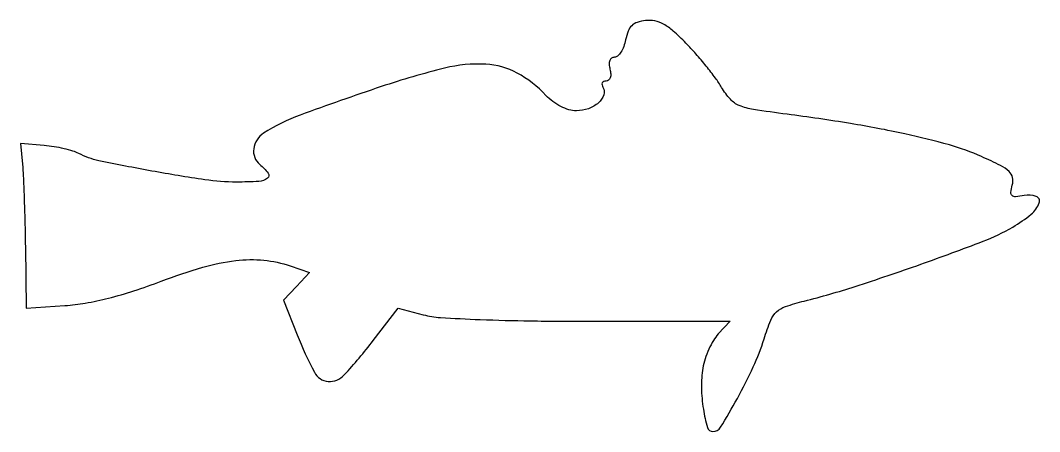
# Model space of a CAD drawing. Extents: x 0 to 172, y 0 to 69.
import ezdxf

# ---------------------------------------------------------------- set-up
doc = ezdxf.new("R2010")
doc.units = 0

msp = doc.modelspace()

# ---------------------------------------------------------------- linework, layer by layer
msp.add_lwpolyline([(105.690253, 69.179811, 0.050813), (104.298869, 68.873503, 0.113326), (103.376704, 68.315807, 0.107922), (102.763157, 67.391834, 0.04347), (102.335962, 65.929811, -0.039709), (102.01741, 64.808398, -0.052871), (101.545721, 63.860632, -0.064091), (101.00204, 63.209151, -0.189041), (100.46862, 63, 0.148642), (99.983158, 62.852419, 0.15577), (99.672768, 62.461836, 0.106566), (99.577183, 61.829826, 0.048425), (99.710251, 61, -0.049197), (99.83663, 60.204052, -0.093918), (99.754173, 59.56408, -0.138651), (99.479784, 59.155129, -0.177913), (99.057614, 59, 0.100262), (98.659267, 58.919311, 0.177025), (98.416813, 58.693382, 0.168272), (98.370179, 58.354683, 0.089483), (98.527073, 57.956195, -0.226063), (98.667396, 56.673002, -0.128487), (97.778468, 55.349101, -0.096203), (96.078335, 54.348156, -0.085278), (94.051869, 54, -0.070291), (92.787592, 54.178617, -0.046986), (91.425394, 54.714195, -0.0442), (90.095145, 55.542371, -0.043578), (88.924314, 56.595014, 0.080305), (84.080472, 60.347571, 0.111906), (78.822842, 61.836539, 0.074362), (71.891356, 61.17353, 0.019919), (61.232862, 58.066527, 0.007268), (47.575478, 53.265918, 0.054376), (41.434979, 50.214476, 0.216853), (39.75738, 47.619316, 0.265194), (40.790717, 44.968384, -0.061662), (42.182177, 43.524669, -0.413019), (42.056918, 42.632951, -0.148828), (40.626591, 42.106954, -0.014228), (36.868791, 42, -0.036603), (31.535875, 42.390921, -0.008393), (22.617314, 43.858861, -0.006439), (13.713775, 45.597015, -0.071061), (10.306964, 46.831177, 0.050304), (9.343923, 47.225822, 0.016399), (7.855796, 47.614693, 0.016157), (6.163957, 47.940936, 0.017533), (4.5, 48.146847), (0.5, 48.5), (0.841057, 45, -0.012724), (0.982999, 43.023481, -0.002539), (1.128617, 39.488172, -0.002684), (1.255173, 35.369915, -0.002499), (1.341057, 31.151223), (1.5, 20.802445), (8, 21.214711, 0.027915), (11.422798, 21.624503, 0.018188), (15.315412, 22.459661, 0.016372), (19.598007, 23.693264, 0.012445), (24.206332, 25.313489, -0.019553), (31.175374, 27.652962, -0.041789), (36.73433, 28.787018, -0.052805), (41.48306, 28.844966, -0.060604), (45.912858, 27.880533), (49.124162, 26.761067), (46.942378, 24.438664), (44.760594, 22.116262), (47.074861, 16.308131, 0.025195), (49.974007, 9.979201, 0.259337), (52.288267, 8.451796, 0.230913), (55.002389, 9.52954, 0.020457), (59.872852, 15.335192), (64.067502, 20.772239), (68.283751, 19.663329, 0.04909), (71.178201, 19.198948, 0.00545), (77.871912, 18.863434, 0.006163), (86.293018, 18.637232, 0.003774), (96.227663, 18.567884), (119.955325, 18.581348), (117.938062, 16.43407, 0.05382), (117.122619, 15.353922, 0.028394), (116.342356, 13.863722, 0.027894), (115.709113, 12.23011, 0.038307), (115.338625, 10.699277, 0.045008), (115.103624, 7.391201, 0.034339), (115.421698, 3.773134, 0.029659), (116.093767, 0.704952, 0.335794), (117.025085, 0, 0.261835), (118.321861, 0.729066, 0.010452), (121.140098, 5.588494, 0.018636), (123.815272, 10.889341, 0.030195), (125.639097, 15.595253, -0.018163), (126.770507, 18.736764, -0.10815), (127.745192, 20.169219, -0.109444), (129.224054, 21.055378, -0.018804), (132.383843, 21.978437, 0.016194), (140.969492, 24.437973, 0.007427), (152.00195, 28.170553, 0.006119), (162.48885, 32.038207, 0.041153), (167.484297, 34.437929, 0.037708), (170.572207, 36.575382, 0.135692), (171.951556, 38.506651, 0.419632), (171.432989, 39.596365, 0.130963), (169.422687, 39.74047, -0.022072), (167.970307, 39.528761, -0.207115), (167.382154, 39.715766, -0.248608), (167.17813, 40.246254, -0.031442), (167.409005, 41.493469, 0.111878), (167.438923, 42.789791, 0.157222), (166.876418, 43.791545, 0.071916), (165.441165, 44.781219, 0.010565), (162.236318, 46.285933, 0.035664), (156.817792, 48.242596, 0.015227), (149.337521, 50.11112, 0.013137), (140.188563, 51.852233, 0.008448), (129.5, 53.411821, -0.00643), (123.85215, 54.212649, -0.059136), (121.471766, 54.876183, -0.112899), (119.96466, 55.940404, -0.048693), (118.5, 57.93323, 0.02489), (117.452376, 59.510577, 0.010668), (115.906417, 61.513352, 0.010525), (114.165205, 63.581605, 0.013652), (112.479291, 65.398182, 0.017789), (110.348651, 67.422476, 0.054057), (108.720365, 68.575671, 0.07798), (107.252099, 69.115913, 0.078178)], format="xyb", close=True)

doc.saveas('drawing.dxf')
